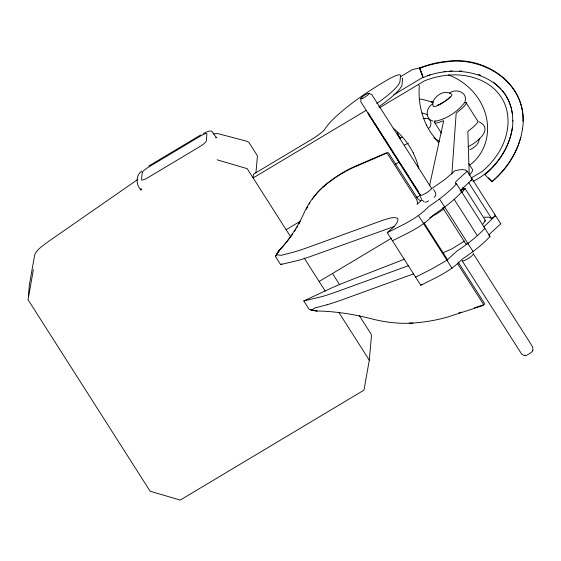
<?xml version="1.0" encoding="UTF-8"?>
<svg xmlns="http://www.w3.org/2000/svg" width="561" height="561" viewBox="0 0 561 561"><rect width="100%" height="100%" fill="white"/><g stroke="black" fill="none" stroke-linecap="round" stroke-linejoin="round"><path stroke-width="0.84" d="M360.849 98.441L360.877 101.934L420.448 195.368M532.824 350.583L532.796 347.098L473.225 253.656A6.627 1.276 -32.5 0 1 468.344 258.453A6.627 1.276 -32.5 0 1 462.131 260.683M479.15 138.847C479.066 144.058 474.318 147.866 469.83 149.689M512.873 120.671C512.656 141.863 500.735 161.316 484.914 174.737L491.913 181.876A98.322 95.44 5.1 0 0 509.823 161.827C516.274 151.947 520.832 140.811 522.431 129.086M522.389 129.549C529.893 85.924 486.373 55.118 446.156 61.429A98.322 95.44 5.1 0 0 419.621 67.958L423.078 77.215L393.85 94.704M451.886 174.085L456.17 113.308L457.916 111.695A18.709 3.597 -32.5 0 0 464.277 102.102M435.869 195.123L435.455 192.542L433.562 189.513M28.387 295.991L29.382 284.764L34.691 254.897C37.257 248.67 43.877 245.199 48.926 241.153L137.901 179.373M141.12 188.58L140.979 190.179L140.685 189.232L140.972 189.779C135.678 184.976 135.769 175.256 141.667 171.091M255.928 172.865L257.352 156.87A60.244 11.592 -32.5 0 0 256.91 154.962L248.909 142.424L247.17 141.344L217.801 133.588L213.124 133.862M33.365 269.736L28.05 299.728L150.152 491.247L180.221 500.075L363.977 390.154L369.292 360.162L371.459 335.843L371.017 333.935L359.25 315.485M465.209 100.924C467.348 92.039 455.735 88.105 449.578 93.105M415.603 277.134L431.164 269.287L446.921 260.234L447.082 259.028L423.906 222.675M512.375 127.761C508.757 150.481 493.631 171.273 472.965 181.441M429.509 185.838L443.66 120.783L442.026 121.197A18.709 3.597 -32.5 0 1 435.077 120.587M520.776 137.41L518.098 145.622L514.437 153.637L509.865 161.358M394.053 226.546L314.63 255.01A224.842 43.253 -32.5 0 1 298.796 260.269L280.612 264.589L275.437 256.468L278.635 250.907A294.041 194.45 47.5 0 0 304.09 212.914A167.487 110.755 47.5 0 1 320.759 189.092L326.046 184.373A297.302 196.609 47.5 0 1 353.451 167.017L387.027 152.557A1.543 1.024 47.5 0 1 388.864 153.448L417.714 198.664L419.958 200.529L421.507 200.333L417.047 204.414L417.615 202.675L416.697 199.59L387.875 154.352A1.543 1.024 47.5 0 0 386.038 153.462L352.462 167.921A297.302 196.609 47.5 0 0 325.057 185.27L322.554 187.437L326.046 184.373M460.462 190.894L461.906 188.98L472.411 179.331L471.499 178.524M488.82 235.368L490.258 233.446L500.763 223.804L467.236 171.21C463.905 168.237 458.807 170.123 454.915 170.726L444.936 179.464L431.402 188.812M278.34 252.184L279.154 250.774M278.354 251.384L278.635 250.907L276.04 255.143M279.336 250.479L279.623 250.003A294.041 194.45 47.5 0 0 292.526 234.196M278.179 252.359L279.623 250.003M464.788 102.383C457.636 111.828 446.374 119.311 434.635 121.358M483.834 226.847L495.587 215.683L494.669 214.87M275.437 256.468L277.022 254.238M312.365 309.679L314.826 307.975L327.154 304.735M461.976 192.535L465.076 188.524L485.524 220.599L482.432 224.617M428.527 128.462C433.155 125.362 430.631 116.695 424.684 118.673M469.269 175.369L471.815 172.297L472.79 170.06L468.919 163.763M456.514 183.833C448.288 192.858 438.478 199.947 428.45 206.714C417.216 218.839 401.718 225.305 387.251 232.661L420.785 285.254C435.245 277.891 450.749 271.426 461.983 259.308C472.004 252.541 481.815 245.445 490.041 236.419L456.514 183.833C453.8 183.931 456.324 180.915 457.348 180.263L467.236 171.21M392.427 240.781C406.893 233.425 422.398 226.96 433.625 214.835C443.653 208.068 453.463 200.978 461.689 191.953L461.212 191.946M446.921 260.234L456.801 251.188C466.829 244.421 476.64 237.324 484.865 228.306L484.388 228.299M387.251 232.661C391.185 228.741 397.426 225.171 398.03 219.169L397.314 218.201C392.798 216.497 387.939 218.839 383.556 219.982L309.455 246.896A224.842 43.253 -32.5 0 1 293.62 252.148L281.25 255.325L277.436 254.904M420.785 285.254L421.935 284.266M432.678 103.96C425.834 107.53 424.719 118.855 433.113 121.127M443.996 208.994L436.248 214.141L429.705 217.682M464.452 241.076L451.696 249.021L443.134 252.688M470.363 180.677L472.411 179.331M484.22 217.24L488.61 217.114L491.499 218.369L495.587 215.683M400.47 76.766L412.44 69.536L418.464 68.232A59.985 54.01 33.5 0 1 420.883 67.909M148.868 165.979L200.824 134.899M365.975 110.454L253.123 177.956L253.453 174.212L310.885 139.857A19.551 3.759 -32.5 0 0 324.335 130.047A68.028 13.085 -32.5 0 1 387.567 79.823A15.638 3.008 -32.5 0 1 400.512 75.623L400.007 81.233A39.095 7.517 -32.5 0 1 376.683 103.575M379.453 107.782L424.586 80.784A82.495 80.076 5.1 0 1 446.829 75.307C467.04 73.021 489.872 79.599 501.345 97.439C512.565 114.935 508.617 138.104 497.355 154.556A82.495 80.076 5.1 0 1 482.334 171.371L471.051 178.118M286.124 229.715L300.324 221.223M395.239 164.45L398.976 162.213L399.06 161.273L394.369 153.924M319.125 281.475L391.62 238.116M468.042 146.765C476.254 142.936 494.564 128.974 478.842 121.73M469.599 164.899L471.829 163.574L475.595 159.934A56.072 50.483 33.5 0 0 448.477 74.943M416.535 197.472L419.937 195.635M280.612 264.589L281.952 263.936M457.503 263.551L483.217 303.887A1.543 1.024 47.5 0 1 483.007 305.549L447.545 317.056A297.302 196.609 47.5 0 1 412.896 323.038L406.325 323.304A167.487 110.755 47.5 0 1 371.613 318.816A294.041 194.45 47.5 0 0 316.923 310.962L312.105 310.436L308.964 309.062L303.789 300.941L331.306 288.081A224.842 43.253 -32.5 0 1 349.734 280.451L404.747 259.077M203.264 133.525L207.872 131.491L209.933 131.008L211.918 131.288L215.747 136.8L216.953 137.627L215.417 137.768M399.173 138.651L402.314 137.157M404.516 145.026L408.408 143.174M460.041 190.859L465.076 188.524M484.087 221.272L485.524 220.599M408.618 265.648L337.806 291.362A224.842 43.253 -32.5 0 1 321.972 296.615L303.789 300.941M413.794 273.768L342.988 299.483A224.842 43.253 -32.5 0 1 327.154 304.735M427.727 75.602L430.056 74.788M458.835 312.905L461.268 312.105M474.255 307.842L483.996 304.651A1.543 1.024 47.5 0 0 484.206 302.989L458.021 261.917M422.994 118.701L425.301 118.287M443.982 71.717L445.63 71.464M443.442 207.57L444.873 207.353M468.049 243.698L465.903 244.028L442.727 207.682M449.719 71.079L452.166 70.945M409.137 323.234L412.896 323.038M433.288 102.158L431.339 102.095L432.72 102.214L422.685 99.409L419.698 99.094M489.564 236.419L490.041 236.419M459.403 70.952L461.787 71.065M427.531 114.647L422.04 112.95M217.121 159.822L247.191 168.651L290.808 237.072M478.288 74.297L480.546 75.209M368.858 93.371L371.824 94.613L431.395 188.047A6.627 1.276 -32.5 0 1 425.778 193.293A6.627 1.276 -32.5 0 1 420.526 194.548M524.816 355.66L521.856 354.419L462.285 260.977M424.242 201.946L422.089 200.081M439.179 141.295L433.877 137.789M493.322 82.088L500.987 88.904M393.191 128.118C401.655 135.026 408.59 143.693 413.52 153.448L413.212 152.858L416.423 160.362L418.794 168.146M488.456 177.837L491.955 181.406M400.512 138.251L399.993 137.711A4.348 1.122 60.5 0 1 398.345 135.278L397.237 132.235L397.3 132.845A3.906 1.003 60.5 0 0 398.303 135.369L399.958 137.796A4.13 1.066 60.5 0 0 400.484 138.322M500.363 223.362L500.763 223.804M438.513 142.557L430.476 132.256L426.444 125.103L426.753 125.692C420.806 113.49 418.197 99.753 419.34 86.226L418.681 84.963M502.088 90.181L505.601 94.886M465.763 102.228L477.446 120.552A18.709 3.597 -32.5 0 1 469.592 130.012L467.846 131.625L469.206 174.499M434.866 122.908L441.409 133.167M468.786 182.746L491.499 218.369M463.183 187.767L464.108 189.225M462.418 187.914L463.807 190.095M454.158 199.323L477.334 235.676M439.691 199.232L473.225 251.819M368.121 112.747L370.463 116.429M371.403 117.894L373.275 120.839M374.215 122.305L382.181 134.808M383.121 136.281L393.429 152.452M399.993 162.746L401.872 165.684M402.805 167.157L418.744 192.157M368.037 113.687L420.54 196.034M418.569 215.768L452.096 268.354M332.428 273.417L339.489 284.49M304.146 257.983L325.219 291.04M338.816 312.365L369.292 360.162M421.627 199.414L420.462 196.946M505.994 95.622L508.371 100.04M508.771 100.777L510.769 106.302M511.057 107.088L512.431 113.75L512.831 121.141M512.389 114.22C506.948 72.909 455.672 62.944 423.043 77.684L419.579 68.428A98.322 95.44 5.1 0 1 446.114 61.892C482.495 56.317 524.247 81.289 522.971 121.218M422.756 75.153A11.914 1.206 70.8 0 1 422.503 74.69M422.23 74.157A11.914 1.206 70.8 0 1 421.935 73.554M421.634 72.895A11.914 1.206 70.8 0 1 421.318 72.18M420.988 71.415A11.914 1.206 70.8 0 1 420.652 70.602M419.965 68.87A11.914 1.206 70.8 0 1 419.621 67.958M509.402 162.045A98.322 95.44 5.1 0 1 492.607 180.852M378.745 106.814A39.095 7.517 -32.5 0 0 402.076 84.473L402.574 78.856A15.638 3.008 -32.5 0 0 402.209 78.161M299.826 222.465A294.041 194.45 47.5 0 1 299.069 223.811M297.512 226.476A294.041 194.45 47.5 0 1 296.713 227.787M295.906 229.091A294.041 194.45 47.5 0 1 294.245 231.665M306.362 209.302A167.487 110.755 47.5 0 1 307.737 206.658M309.195 204.085A167.487 110.755 47.5 0 1 309.96 202.83M312.372 199.162A167.487 110.755 47.5 0 1 321.748 188.194M435.638 195.649A6.627 1.276 -32.5 0 1 434.123 197.227M428.653 200.887A6.627 1.276 -32.5 0 1 425.301 202.191M532.712 350.373A4.783 0.919 -32.5 0 1 529.191 353.83A4.783 0.919 -32.5 0 1 524.703 355.443M450.167 96.787A9.818 1.886 -32.5 0 1 445.476 100.777M444.789 101.253A9.818 1.886 -32.5 0 1 437.264 105.37M432.847 102.207L432.854 104.921L433.436 106.527A11.031 2.118 -32.5 0 0 444.642 101.632A11.031 2.118 -32.5 0 0 451.71 94.374C445.364 89.01 435.175 95.265 432.847 102.207M142.178 172.676L141.547 179.695A7.819 1.501 -32.5 0 0 148.02 177.592L199.485 146.807A7.819 1.501 -32.5 0 0 206.294 140.965L206.918 133.953A7.819 1.501 -32.5 0 0 200.445 136.05L148.981 166.834A7.819 1.501 -32.5 0 0 142.178 172.676M316.923 310.962L310.976 309.945L316.923 310.962M362.792 98.217A4.783 0.919 -32.5 0 0 368.97 93.589A4.783 0.919 -32.5 0 0 362.967 96.24A4.783 0.919 -32.5 0 0 362.792 98.217"/></g></svg>
